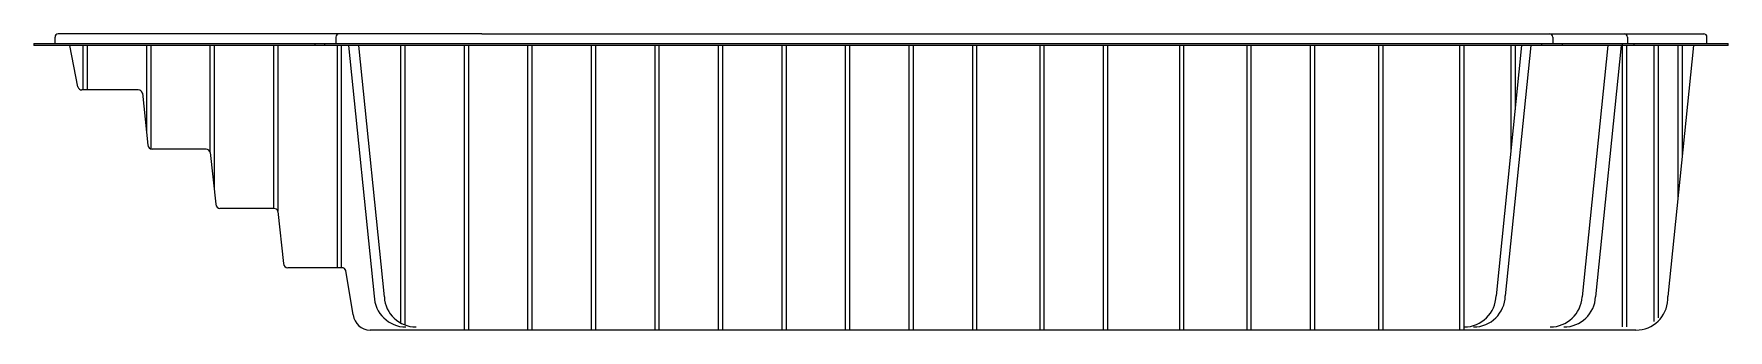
# Model space of a CAD drawing. Extents: x -1320.05 to -1312.05, y 290.76 to 292.16.
import ezdxf

# ---------------------------------------------------------------- set-up
doc = ezdxf.new("R2010")
doc.units = 0
doc.header["$LTSCALE"] = 10
doc.header["$MEASUREMENT"] = 0
doc.layers.add('Piscinas_Fibratec', color=4, linetype='CONTINUOUS')

msp = doc.modelspace()

# ---------------------------------------------------------------- linework, layer by layer
at = {"layer": 'Piscinas_Fibratec', "color": 2}
for p, q in [((-1318.937, 292.1643), (-1319.937, 292.1643)), ((-1317.937, 292.1643), (-1318.937, 292.1643)), ((-1317.937, 292.1643), (-1312.167, 292.1643)), ((-1320.052, 292.1193), (-1312.052, 292.1193)), ((-1320.052, 292.1193), (-1320.052, 292.1093)), ((-1312.052, 292.1093), (-1320.052, 292.1093)), ((-1319.952, 292.1193), (-1319.952, 292.1493)), ((-1318.726, 292.1193), (-1318.726, 292.1093)), ((-1318.6791, 292.1193), (-1318.6791, 292.1093)), ((-1318.626, 292.1493), (-1318.626, 292.1193)), ((-1312.9339, 292.1193), (-1312.9339, 292.1093)), ((-1312.8793, 292.1493), (-1312.8793, 292.1193)), ((-1312.8361, 292.1193), (-1312.8361, 292.1093)), ((-1312.5523, 292.1193), (-1312.5523, 292.1093)), ((-1312.5278, 292.1493), (-1312.5278, 292.1193)), ((-1312.4964, 292.1193), (-1312.4964, 292.1093)), ((-1312.152, 292.1193), (-1312.152, 292.1493)), ((-1312.052, 292.1093), (-1312.052, 292.1193))]:
    msp.add_line(p, q, dxfattribs=at)
at = {"layer": 'Piscinas_Fibratec'}
for p, q in [((-1319.8438, 291.9133), (-1319.883, 292.1093)), ((-1318.566, 292.1093), (-1318.4451, 290.9255)), ((-1318.5186, 292.1093), (-1318.3972, 290.9214)), ((-1313.0271, 292.1093), (-1313.148, 290.9268)), ((-1312.9835, 292.1093), (-1313.1043, 290.9264)), ((-1312.6204, 292.1093), (-1312.7418, 290.921)), ((-1312.5565, 292.1093), (-1312.6778, 290.9222)), ((-1312.2161, 292.1093), (-1312.3372, 290.9237)), ((-1319.5589, 291.8993), (-1319.8248, 291.8993)), ((-1319.5393, 291.8833), (-1319.5132, 291.6391)), ((-1319.2388, 291.6193), (-1319.4932, 291.6193)), ((-1319.2194, 291.6042), (-1319.1931, 291.3589)), ((-1318.9188, 291.3393), (-1319.1732, 291.3393)), ((-1318.8995, 291.3246), (-1318.8732, 291.0791)), ((-1318.5975, 291.0593), (-1318.8532, 291.0593)), ((-1318.5439, 290.8361), (-1318.5787, 291.046)), ((-1312.3372, 290.9087), (-1312.3372, 290.9237)), ((-1318.4301, 290.7643), (-1318.4643, 290.7643)), ((-1312.4871, 290.7643), (-1318.4643, 290.7643)), ((-1317.4005, 290.7643), (-1317.4301, 290.7643))]:
    msp.add_line(p, q, dxfattribs=at)
at = {"layer": 'Piscinas_Fibratec', "color": 1}
for p, q in [((-1319.8205, 292.1093), (-1319.8205, 291.8993)), ((-1319.8005, 292.1093), (-1319.8005, 291.8993)), ((-1319.5205, 292.1093), (-1319.5205, 291.7078)), ((-1319.5005, 292.1093), (-1319.5005, 291.6207)), ((-1319.2205, 292.1093), (-1319.2205, 291.6074)), ((-1319.2005, 292.1093), (-1319.2005, 291.4278)), ((-1318.9205, 292.1093), (-1318.9205, 291.3393)), ((-1318.9005, 292.1093), (-1318.9005, 291.3275)), ((-1318.6205, 292.1093), (-1318.6205, 291.0593)), ((-1318.6005, 292.1093), (-1318.6005, 291.0593)), ((-1318.3205, 292.1093), (-1318.3205, 290.7983)), ((-1318.3005, 292.1093), (-1318.3005, 290.789)), ((-1318.0205, 292.1093), (-1318.0205, 290.7643)), ((-1318.0005, 292.1093), (-1318.0005, 290.7643)), ((-1317.7205, 292.1093), (-1317.7205, 290.7643)), ((-1317.7005, 292.1093), (-1317.7005, 290.7643)), ((-1317.4205, 292.1093), (-1317.4205, 290.7643)), ((-1317.4005, 292.1093), (-1317.4005, 290.7643)), ((-1317.1205, 292.1093), (-1317.1205, 290.7643)), ((-1317.1005, 292.1093), (-1317.1005, 290.7643)), ((-1316.8205, 292.1093), (-1316.8205, 290.7643)), ((-1316.8005, 292.1093), (-1316.8005, 290.7643)), ((-1316.5205, 292.1093), (-1316.5205, 290.7643)), ((-1316.5005, 292.1093), (-1316.5005, 290.7643)), ((-1316.2205, 292.1093), (-1316.2205, 290.7643)), ((-1316.2005, 292.1093), (-1316.2005, 290.7643)), ((-1315.9205, 292.1093), (-1315.9205, 290.7643)), ((-1315.9005, 292.1093), (-1315.9005, 290.7643)), ((-1315.6205, 292.1093), (-1315.6205, 290.7643)), ((-1315.6005, 292.1093), (-1315.6005, 290.7643)), ((-1315.3025, 292.1093), (-1315.3025, 290.7643)), ((-1315.2825, 292.1093), (-1315.2825, 290.7643)), ((-1315.0025, 292.1093), (-1315.0025, 290.7643)), ((-1314.9825, 292.1093), (-1314.9825, 290.7643)), ((-1314.643, 292.1093), (-1314.643, 290.7643)), ((-1314.623, 292.1093), (-1314.623, 290.7643)), ((-1314.325, 292.1093), (-1314.325, 290.7643)), ((-1314.305, 292.1093), (-1314.305, 290.7643)), ((-1314.025, 292.1093), (-1314.025, 290.7643)), ((-1314.005, 292.1093), (-1314.005, 290.7643)), ((-1313.7025, 292.1093), (-1313.7025, 290.7643)), ((-1313.6825, 292.1093), (-1313.6825, 290.7643)), ((-1313.3205, 292.1093), (-1313.3205, 290.7643)), ((-1313.3005, 292.1093), (-1313.3005, 290.7643)), ((-1313.0782, 292.1093), (-1313.0782, 291.6097)), ((-1313.0582, 292.1093), (-1313.0582, 291.8054)), ((-1312.5515, 292.1093), (-1312.5515, 290.7793)), ((-1312.5315, 292.1093), (-1312.5315, 290.7793)), ((-1312.4025, 292.1093), (-1312.4025, 290.8054)), ((-1312.3825, 292.1093), (-1312.3825, 290.8218)), ((-1312.2895, 292.1093), (-1312.2895, 291.3903)), ((-1312.2695, 292.1093), (-1312.2695, 291.586))]:
    msp.add_line(p, q, dxfattribs=at)
at = {"layer": 'Piscinas_Fibratec', "color": 2}
for centre, start, end in [((-1319.937, 292.1493), 90, 180), ((-1318.611, 292.1493), 90, 180), ((-1312.8943, 292.1493), 0, 90), ((-1312.5428, 292.1493), 0, 90), ((-1312.167, 292.1493), 0, 90)]:
    msp.add_arc(centre, 0.015, start, end, dxfattribs=at)
at = {"layer": 'Piscinas_Fibratec'}
for centre, radius, start, end in [((-1319.8248, 291.9193), 0.02, 197.57851, 270), ((-1319.5589, 291.8793), 0.02, 11.44353, 90), ((-1319.4932, 291.6393), 0.02, 180.42796, 270), ((-1319.2388, 291.5993), 0.02, 14.08814, 90), ((-1319.1732, 291.3593), 0.02, 181.12318, 270), ((-1318.9188, 291.3193), 0.02, 15.30247, 90), ((-1318.8532, 291.0793), 0.02, 180.47165, 270), ((-1318.5975, 291.0393), 0.02, 19.50237, 90), ((-1318.2951, 290.9293), 0.15, 181.44946, 270), ((-1318.2474, 290.9293), 0.15, 183.01139, 270), ((-1313.2979, 290.9293), 0.15, 270, 359.05853), ((-1313.2543, 290.9293), 0.15, 270, 358.88261), ((-1312.8916, 290.9293), 0.15, 270, 356.82806), ((-1312.8276, 290.9293), 0.15, 270, 357.2844), ((-1312.4871, 290.9143), 0.15, 270, 357.87383), ((-1318.4643, 290.8443), 0.08, 185.90859, 270)]:
    msp.add_arc(centre, radius, start, end, dxfattribs=at)

doc.saveas('drawing.dxf')
